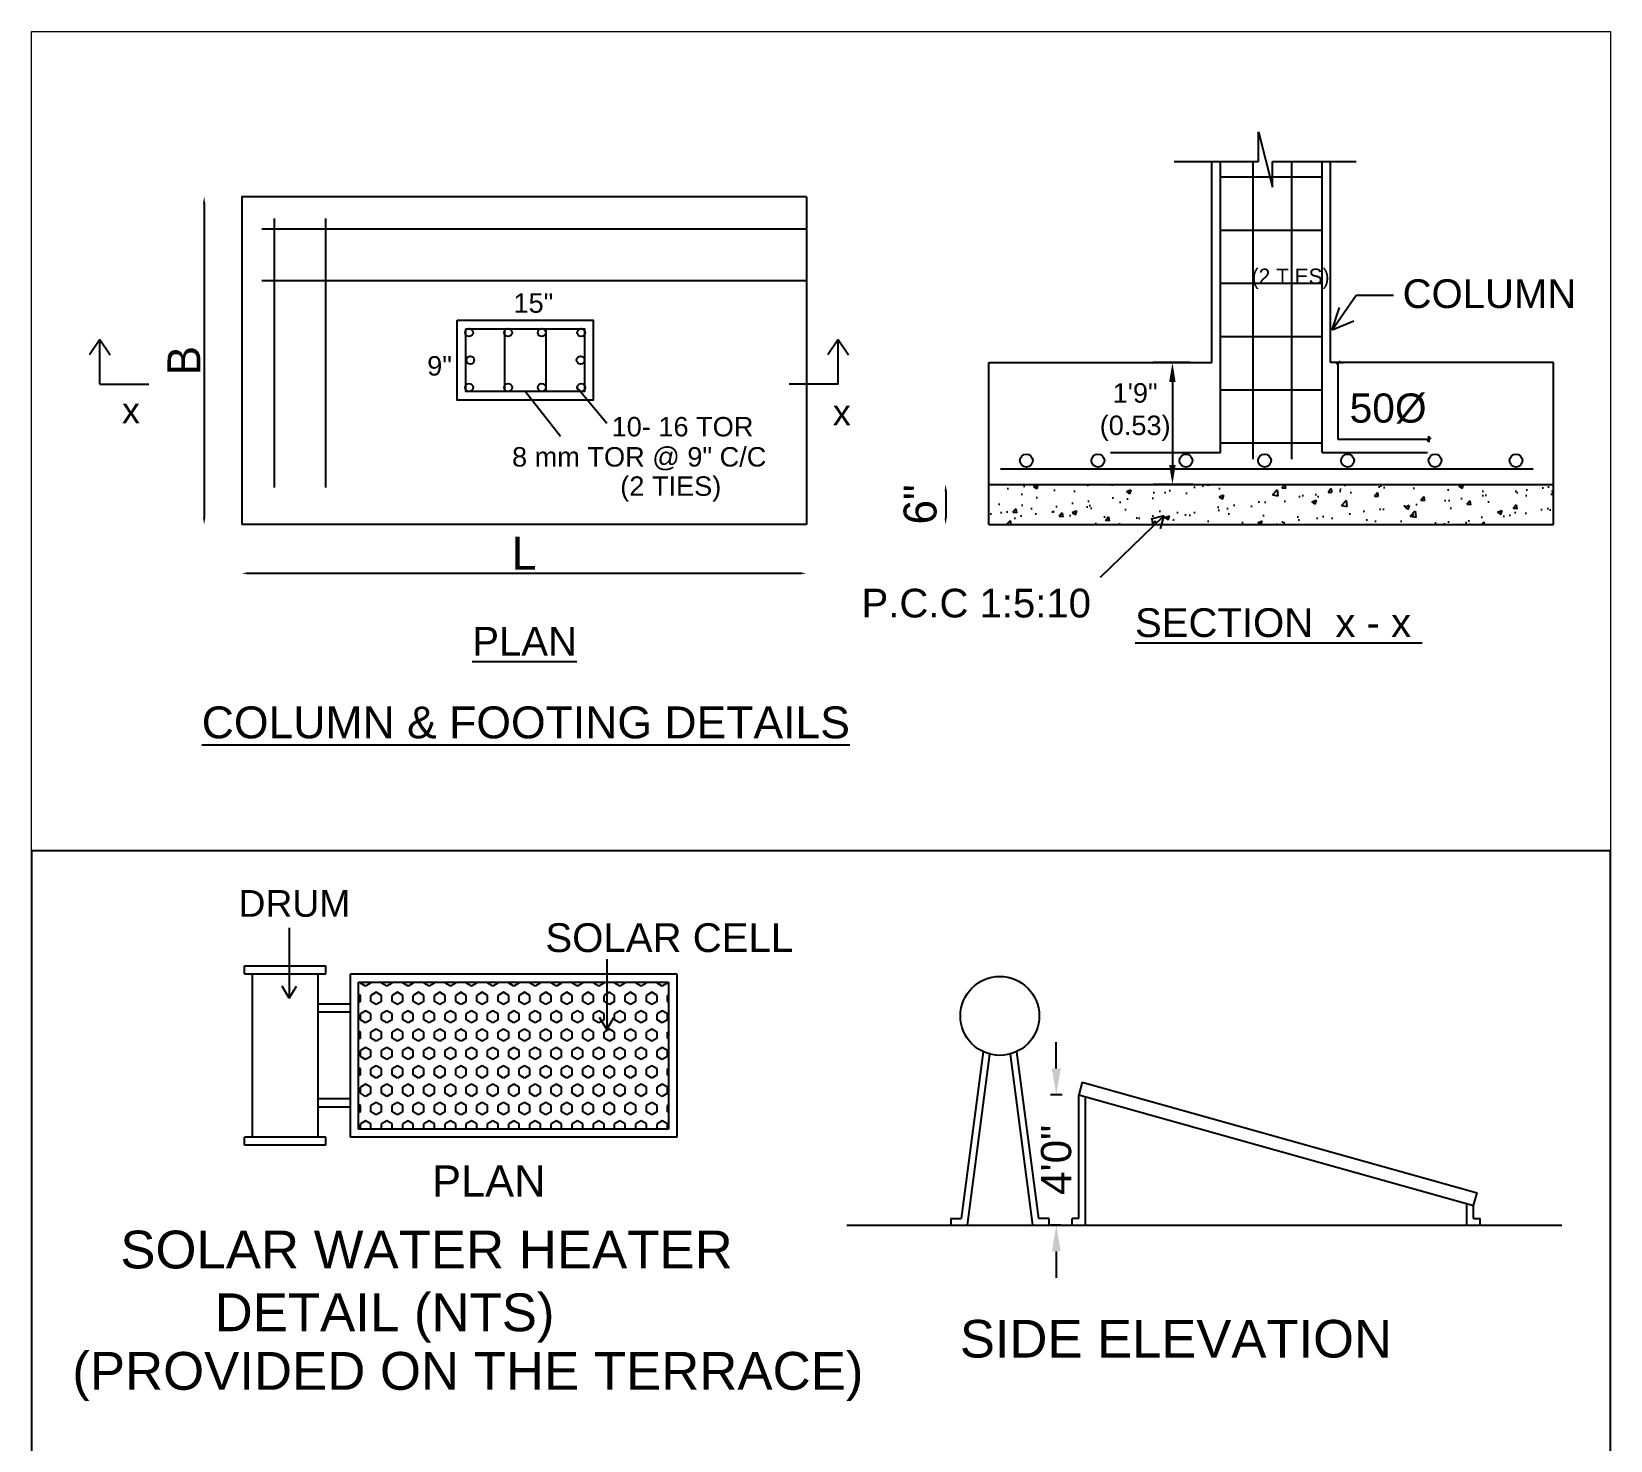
# Model space of a CAD drawing. Header units: metres. Extents: x 3396 to 3562, y 2179 to 2331.
# Drawn here: x 3539.27 to 3561.47, y 2271.71 to 2291.51 of the extents above; entities that cross this region are included whole.
import ezdxf

# ---------------------------------------------------------------- set-up
doc = ezdxf.new("R2010")
doc.units = ezdxf.units.M
doc.header["$PDMODE"] = 34
doc.layers.add('elev', color=144, linetype='Continuous', lineweight=13)
doc.layers.add('WALL', color=1, linetype='Continuous')
doc.styles.add('outer', font='BKANT.TTF')
doc.styles.add('ram', font='romai___.ttf')
doc.styles.add('regular', font='arial.ttf')
doc.styles.get("Standard").update_dxf_attribs({"font": 'arial.ttf'})
doc.dimstyles.new('Banu', dxfattribs={"dimtxt": 0.35, "dimasz": 0.23, "dimexe": 1, "dimexo": 1, "dimgap": 0.1, "dimtad": 0, "dimzin": 1, "dimdsep": 46, "dimtxsty": 'outer', "dimcen": 0.15, "dimdle": 1, "dimse1": 1, "dimse2": 1, "dimclrt": 7, "dimadec": 0, "dimazin": 0, "dimtfac": 1, "dimtix": 1, "dimtmove": 1, "dimatfit": 0, "dimfxl": 0, "dimtolj": 1, "dimtzin": 0, "dimarcsym": 0})

# ---------------------------------------------------------------- blocks, each defined once
blk = doc.blocks.new('A$C73E90540')
h = blk.add_hatch()
h.set_pattern_fill('HEX', color=11, scale=0.942231, angle=90, style=0)
h.set_pattern_definition([(90, (185.0122, -416.7472), (-0.20399896, 0), [0.11777886, -0.23555771]), (210, (185.0122, -416.7472), (0.10199948, -0.17666828), [0.11777886, -0.23555771]), (150, (185.0122, -416.62943), (-0.10199948, -0.17666828), [0.11777886, -0.23555771])])
h.paths.add_polyline_path([(-4.842, 0.787), (-4.842, 3.614), (-10.809, 3.614), (-10.809, 0.787)])
for p, q in [((-12.143, 4.657), (-12.143, 3.302)), ((-6.033, 4.055), (-6.033, 2.7)), ((-13.008, 3.771), (-13.008, 3.928)), ((-13.008, 3.928), (-11.438, 3.928)), ((-13.008, 3.771), (-11.438, 3.771)), ((-12.851, 0.63), (-12.851, 3.771)), ((-11.595, 3.771), (-11.595, 0.63)), ((-11.438, 3.771), (-11.438, 3.928)), ((-10.967, 3.771), (-4.685, 3.771)), ((-10.967, 0.63), (-10.967, 3.771)), ((-4.685, 3.771), (-4.685, 0.63)), ((-12.143, 3.302), (-12.281, 3.536)), ((-12.143, 3.302), (-12.006, 3.536)), ((-10.809, 3.614), (-4.842, 3.614)), ((-10.809, 0.787), (-10.809, 3.614)), ((-4.842, 3.614), (-4.842, 0.787)), ((-10.967, 3.191), (-11.595, 3.191)), ((-10.967, 3.034), (-11.595, 3.034)), ((-6.033, 2.7), (-6.17, 2.934)), ((-6.033, 2.7), (-5.895, 2.934)), ((2.623, 1.952), (2.623, 2.459)), ((1.218, 2.272), (0.793, -0.935)), ((1.339, 2.228), (0.904, -1.062)), ((1.732, 2.228), (2.168, -1.062)), ((1.854, 2.272), (2.279, -0.935)), ((3.124, 1.689), (3.056, 1.445)), ((3.124, 1.689), (10.725, -0.439)), ((-10.967, 1.366), (-11.595, 1.366)), ((2.739, 1.445), (2.512, 1.445)), ((3.056, 1.445), (10.657, -0.683)), ((3.056, -0.935), (3.056, 1.445)), ((3.183, -1.062), (3.183, 1.41)), ((-10.967, 1.209), (-11.595, 1.209)), ((-13.008, 0.473), (-13.008, 0.63)), ((-11.438, 0.63), (-13.008, 0.63)), ((-11.438, 0.473), (-11.438, 0.63)), ((-4.685, 0.63), (-10.967, 0.63)), ((-4.842, 0.787), (-10.809, 0.787)), ((-11.438, 0.473), (-13.008, 0.473)), ((10.657, -0.683), (10.725, -0.439)), ((10.53, -1.062), (10.53, -0.647)), ((10.657, -0.935), (10.657, -0.683)), ((-1.408, -1.062), (12.33, -1.062)), ((0.591, -0.935), (0.793, -0.935)), ((0.591, -0.935), (0.591, -1.062)), ((2.481, -0.935), (2.279, -0.935)), ((2.481, -0.935), (2.481, -1.062)), ((2.711, -1.062), (2.516, -1.062)), ((3.056, -0.935), (2.929, -0.935)), ((2.929, -1.062), (2.929, -0.935)), ((10.657, -0.935), (10.783, -0.935)), ((10.783, -1.062), (10.783, -0.935)), ((10.82, -1.062), (12.359, -1.062)), ((2.623, -1.569), (2.623, -2.075))]:
    blk.add_line(p, q)
blk.add_circle((1.536, 2.963), 0.76)
for points in [[(2.539, 1.952), (2.708, 1.952), (2.623, 1.445)], [(2.539, -1.569), (2.708, -1.569), (2.623, -1.062)]]:
    blk.add_solid(points)
at = {"layer": 'WALL'}
blk.add_lwpolyline([(-17.105, -5.758), (13.291, -5.758), (13.291, 6.141), (-17.105, 6.141)], close=True, dxfattribs=at)
at = {"style": 'regular'}
for s, height, p in [('DRUM', 0.5138, (-13.121, 4.871)), ('SOLAR CELL', 0.5536, (-7.213, 4.193)), ('PLAN', 0.5983, (-9.395, -0.512)), ('SOLAR WATER HEATER', 0.72686, (-15.397, -1.896)), ('DETAIL (NTS)', 0.72686, (-13.581, -3.104)), ('SIDE ELEVATION', 0.72396, (0.767, -3.611)), ('(PROVIDED ON THE TERRACE)', 0.72686, (-16.321, -4.231))]:
    blk.add_text(s, height=height, dxfattribs=at).set_placement(p)
at = {"insert": (2.623, 0.192), "char_height": 0.5827, "attachment_point": 5, "rotation": 90, "style": 'regular'}
blk.add_mtext('4\'0"', dxfattribs=at)
blk = doc.blocks.new('*D210')
at = {"color": 3, "lineweight": -2}
blk.add_line((377607.892, -278.422), (377607.892, -286.998), dxfattribs=at)
at = {"color": 3}
for points in [[(377607.861, -278.422), (377607.924, -278.422), (377607.892, -278.232)], [(377607.861, -286.998), (377607.924, -286.998), (377607.892, -287.188)]]:
    blk.add_solid(points, dxfattribs=at)
at = {"layer": 'Defpoints', "color": 0}
for p in [(377609.66, -278.232), (377607.892, -287.188), (377609.66, -287.188)]:
    blk.add_point(p, dxfattribs=at)
at = {"color": 7, "insert": (377607.34, -282.71), "char_height": 0.9, "attachment_point": 5, "rotation": 90, "style": 'outer'}
blk.add_mtext('\\A1;B', dxfattribs=at)
blk = doc.blocks.new('*D211')
at = {"color": 3, "lineweight": -2}
blk.add_line((377609.111, -288.522), (377624.172, -288.522), dxfattribs=at)
at = {"color": 3}
for points in [[(377609.111, -288.491), (377609.111, -288.554), (377608.92, -288.522)], [(377624.172, -288.491), (377624.172, -288.554), (377624.362, -288.522)]]:
    blk.add_solid(points, dxfattribs=at)
at = {"layer": 'Defpoints', "color": 0}
for p in [(377608.92, -286.618), (377624.362, -286.618), (377624.362, -288.522)]:
    blk.add_point(p, dxfattribs=at)
at = {"color": 7, "insert": (377616.641, -287.969), "char_height": 0.9, "attachment_point": 5, "style": 'outer'}
blk.add_mtext('\\A1;L', dxfattribs=at)
blk = doc.blocks.new('*D212')
at = {"color": 3, "lineweight": -2}
blk.add_line((377628.168, -286.281), (377628.168, -286.998), dxfattribs=at)
at = {"color": 3}
for points in [[(377628.136, -286.281), (377628.199, -286.281), (377628.168, -286.091)], [(377628.136, -286.998), (377628.199, -286.998), (377628.168, -287.188)]]:
    blk.add_solid(points, dxfattribs=at)
at = {"layer": 'Defpoints', "color": 0}
for p in [(377630.159, -286.091), (377628.168, -287.188), (377631.148, -287.188)]:
    blk.add_point(p, dxfattribs=at)
at = {"color": 7, "insert": (377627.474, -286.639), "char_height": 0.9, "attachment_point": 5, "rotation": 90, "style": 'outer'}
blk.add_mtext('\\A1;6"', dxfattribs=at)
blk = doc.blocks.new('A$C48B22C00')
h = blk.add_hatch()
h.set_pattern_fill('AR-CONC', color=11, scale=0.176516, style=0)
h.set_pattern_definition([(50, (-432.7621, 79.1723), (1.2660782, -0.1107675), [0.132387, -1.456256]), (355, (-432.7621, 79.1723), (-0.244918, 1.3277387), [0.1059095, -1.165005]), (100.4514, (-432.6566, 79.163), (1.021161, 1.2169704), [0.1125116, -1.2376273]), (46.1842, (-432.7621, 79.5253), (1.88385, -0.2921674), [0.19858, -2.184384]), (96.6356, (-432.6051, 79.501), (1.649828, 1.719473), [0.168767, -1.856441]), (351.1842, (-432.7621, 79.5253), (1.649827, 1.719474), [0.158864, -1.747507]), (21, (-432.5856, 79.437), (1.0536358, -0.7106863), [0.132387, -1.456256]), (326, (-432.5856, 79.437), (0.4294902, 1.280005), [0.1059095, -1.165005]), (71.4514, (-432.4978, 79.3778), (1.4831265, 0.5693176), [0.1125116, -1.2376273]), (37.5, (-432.7621, 79.17227), (0.0214641, 0.58761057), [0, -1.1508836, 0, -1.1826565, 0, -1.1694178]), (7.5, (-432.7621, 79.17227), (0.46435955, 0.6961994), [0, -0.6742907, 0, -1.1244063, 0, -0.4457026]), (327.5, (-433.15574, 79.17227), (0.94228146, -0.03981293), [0, -0.4412897, 0, -1.376824, 0, -1.8269395]), (317.5, (-433.33226, 79.1723), (1.0294163, 0.1767012), [0, -0.5736767, 0, -0.9143523, 0, -1.2973918])])
h.paths.add_polyline_path([(-34.594, 2.425), (-34.594, 1.327), (-19.152, 1.327), (-19.152, 2.425)])
at = {"color": 0}
for p, q in [((-27.216, 12.055), (-26.839, 10.55)), ((-27.216, 11.249), (-27.216, 12.055)), ((-29.53, 11.249), (-27.216, 11.249)), ((-28.498, 5.751), (-28.498, 11.249)), ((-28.263, 3.295), (-28.263, 11.249)), ((-27.364, 3.109), (-27.364, 11.249)), ((-26.839, 10.55), (-26.839, 11.249)), ((-26.839, 11.249), (-24.547, 11.249)), ((-26.313, 3.109), (-26.313, 11.249)), ((-25.484, 3.295), (-25.484, 11.249)), ((-25.249, 5.751), (-25.249, 11.249)), ((-28.263, 10.827), (-25.484, 10.827)), ((-39.58, 10.283), (-55.024, 10.283)), ((-55.022, 10.283), (-55.022, 1.327)), ((-39.58, 10.283), (-55.022, 10.283)), ((-39.58, 10.283), (-39.58, 1.327)), ((-54.139, 9.694), (-54.139, 2.337)), ((-52.727, 9.694), (-52.727, 2.337)), ((-39.58, 9.401), (-54.469, 9.401)), ((-28.263, 9.373), (-25.484, 9.373)), ((-39.58, 7.989), (-54.469, 7.989)), ((-28.263, 7.919), (-25.484, 7.919)), ((-25.21, 6.648), (-24.546, 7.591)), ((-24.546, 7.591), (-23.526, 7.591)), ((-25.21, 6.648), (-25.006, 7.259)), ((-47.836, 6.678), (-47.836, 4.975)), ((-46.709, 6.678), (-46.709, 4.975)), ((-25.21, 6.648), (-24.613, 6.891)), ((-58.899, 6.388), (-59.181, 5.966)), ((-58.899, 5.159), (-58.899, 6.388)), ((-58.899, 6.388), (-58.618, 5.966)), ((-38.716, 6.388), (-38.997, 5.966)), ((-38.716, 5.159), (-38.716, 6.388)), ((-38.716, 6.388), (-38.435, 5.966)), ((-28.263, 6.465), (-25.484, 6.465)), ((-34.594, 1.327), (-34.594, 5.751)), ((-34.594, 5.751), (-28.498, 5.751)), ((-19.152, 5.751), (-25.249, 5.751)), ((-19.152, 1.327), (-19.152, 5.751)), ((-58.899, 5.159), (-57.563, 5.159)), ((-38.716, 5.159), (-40.052, 5.159)), ((-28.263, 5.011), (-25.484, 5.011)), ((-28.263, 3.557), (-25.484, 3.557)), ((-31.267, 3.295), (-28.263, 3.295)), ((-25.484, 3.295), (-22.597, 3.295)), ((-34.271, 2.853), (-19.71, 2.853)), ((-34.594, 2.425), (-19.152, 2.425)), ((-39.58, 1.327), (-55.022, 1.327)), ((-34.594, 1.327), (-19.152, 1.327)), ((-31.536, -0.111), (-29.805, 1.565)), ((-29.805, 1.565), (-30.165, 1.469)), ((-29.805, 1.565), (-29.912, 1.208))]:
    blk.add_line(p, q, dxfattribs=at)
at = {"color": 1}
for p, q in [((-29.099, 5.751), (-30.105, 5.751)), ((-24.901, 5.751), (-25.144, 5.751)), ((-24.988, 5.796), (-25.094, 5.706)), ((-25.041, 3.653), (-25.041, 5.751)), ((-25.041, 5.751), (-24.901, 5.751)), ((-29.574, 5.22), (-29.574, 2.956)), ((-22.562, 3.653), (-25.041, 3.653)), ((-22.51, 3.698), (-22.615, 3.608)), ((-22.562, 3.74), (-22.562, 3.577)), ((-22.562, 3.653), (-22.562, 3.74)), ((-28.999, 2.425), (-30.105, 2.425))]:
    blk.add_line(p, q, dxfattribs=at)
for p, q in [((-46.304, 3.731), (-47.272, 4.966)), ((-45.849, 5.072), (-45.038, 4.101))]:
    blk.add_line(p, q)
at = {"color": 0}
for points in [[(-49.132, 6.913), (-45.412, 6.913), (-45.412, 4.73), (-49.132, 4.73)], [(-48.897, 6.678), (-45.648, 6.678), (-45.648, 4.966), (-48.897, 4.966)]]:
    blk.add_lwpolyline(points, close=True, dxfattribs=at)
for centre, radius in [((-48.804, 6.572), 0.108), ((-47.739, 6.572), 0.108), ((-46.817, 6.572), 0.108), ((-45.741, 6.572), 0.108), ((-48.771, 5.822), 0.108), ((-45.756, 5.822), 0.108), ((-48.804, 5.072), 0.108), ((-47.739, 5.072), 0.108), ((-46.817, 5.072), 0.108), ((-45.741, 5.072), 0.108), ((-33.568, 3.073), 0.177), ((-31.612, 3.073), 0.177), ((-29.205, 3.073), 0.177), ((-27.055, 3.073), 0.177), ((-24.786, 3.073), 0.177), ((-22.395, 3.073), 0.177), ((-20.179, 3.073), 0.177)]:
    blk.add_circle(centre, radius, dxfattribs=at)
at = {"color": 1}
for points in [[(-29.663, 5.22), (-29.486, 5.22), (-29.574, 5.751)], [(-29.663, 2.956), (-29.486, 2.956), (-29.574, 2.425)]]:
    blk.add_solid(points, dxfattribs=at)
at = {"layer": 'elev', "color": 1}
blk.add_lwpolyline([(-60.768, 14.799), (-17.598, 14.799), (-17.598, -7.59), (-60.768, -7.59)], close=True, dxfattribs=at)
at = {"color": 0, "style": 'regular'}
for s, height, p in [('COLUMN', 0.7845, (-23.28, 7.244)), (' x ', 0.7061, (-58.57, 4.092)), (' x ', 0.7061, (-39.134, 4.036)), ('P.C.C 1:5:10', 0.78452, (-38.075, -1.213)), ('%%USECTION  x - x ', 0.78452, (-30.597, -1.747)), ('%%UPLAN', 0.7845, (-48.717, -2.256)), ('%%UCOLUMN & FOOTING DETAILS', 0.87168, (-56.115, -4.517))]:
    blk.add_text(s, height=height, dxfattribs=at).set_placement(p)
for s, height, p in [('15"', 0.5313, (-47.591, 7.115)), ('9"', 0.5313, (-49.951, 5.398)), ('10- 16 TOR', 0.5313, (-44.908, 3.735)), ('8 mm TOR @ 9" C/C', 0.53131, (-47.631, 2.911)), ('(2 TIES)', 0.5313, (-44.672, 2.111))]:
    blk.add_text(s, height=height).set_placement(p)
at = {"color": 3}
blk.add_text('50%%c  ', height=0.797, dxfattribs=at).set_placement((-24.729, 4.112))
at = {"color": 0, "insert": (-27.407, 8.322), "char_height": 0.4277, "width": 5.34323, "attachment_point": 1, "style": 'ram'}
blk.add_mtext('(2 TIES)', dxfattribs=at)
at = {"color": 3, "insert": (-30.593, 4.401), "char_height": 0.5313, "attachment_point": 5, "style": 'regular'}
blk.add_mtext('1\'9"\\P(0.53)', dxfattribs=at)
at = {"color": 1}
dim = blk.add_linear_dim(base=(-56.049, 1.327), p1=(-54.282, 10.283), p2=(-54.282, 1.327), angle=90, text='B', dimstyle='Banu', override={"dimtxt": 0.9, "dimpost": '\\X', "dimfxl": 5.18, "dimfxlon": 1, "dimarcsym": 1}, dxfattribs=at)
dim.commit()
dim.dimension.update_dxf_attribs({"geometry": '*D210', "text_midpoint": (-56.602, 5.805), "insert": (-377663.942, 288.515)})
dim = blk.add_linear_dim(base=(-35.774, 1.327), p1=(-33.782, 2.425), p2=(-32.794, 1.327), angle=90, text='6"', dimstyle='Banu', override={"dimtxt": 0.9, "dimpost": '\\X', "dimfxl": 5.18, "dimfxlon": 1, "dimarcsym": 1}, dxfattribs=at)
dim.commit()
dim.dimension.update_dxf_attribs({"geometry": '*D212', "text_midpoint": (-35.905, 1.876), "dimtype": 128, "insert": (-377663.942, 288.515)})
dim = blk.add_linear_dim(base=(-39.58, -0.007), p1=(-55.022, 1.897), p2=(-39.58, 1.897), text='L', dimstyle='Banu', override={"dimtxt": 0.9, "dimpost": '\\X', "dimfxl": 5.18, "dimfxlon": 1, "dimarcsym": 1}, dxfattribs=at)
dim.commit()
dim.dimension.update_dxf_attribs({"geometry": '*D211', "text_midpoint": (-47.301, 0.546), "insert": (-377663.942, 288.515)})

msp = doc.modelspace()

# ---------------------------------------------------------------- block references
at = {"color": 3, "xscale": 0.5142773800555763, "yscale": 0.5142773800555763, "zscale": 0.5142773800555763}
msp.add_blockref('A$C48B22C00', (3570.52462, 2283.89834), dxfattribs=at)
at = {"linetype": 'ByBlock', "lineweight": 30, "xscale": 0.7303839005578338, "yscale": 0.7303839005578338, "zscale": 0.7303839005578338}
msp.add_blockref('A$C73E90540', (3551.76659, 2275.50961), dxfattribs=at)

doc.saveas('drawing.dxf')
